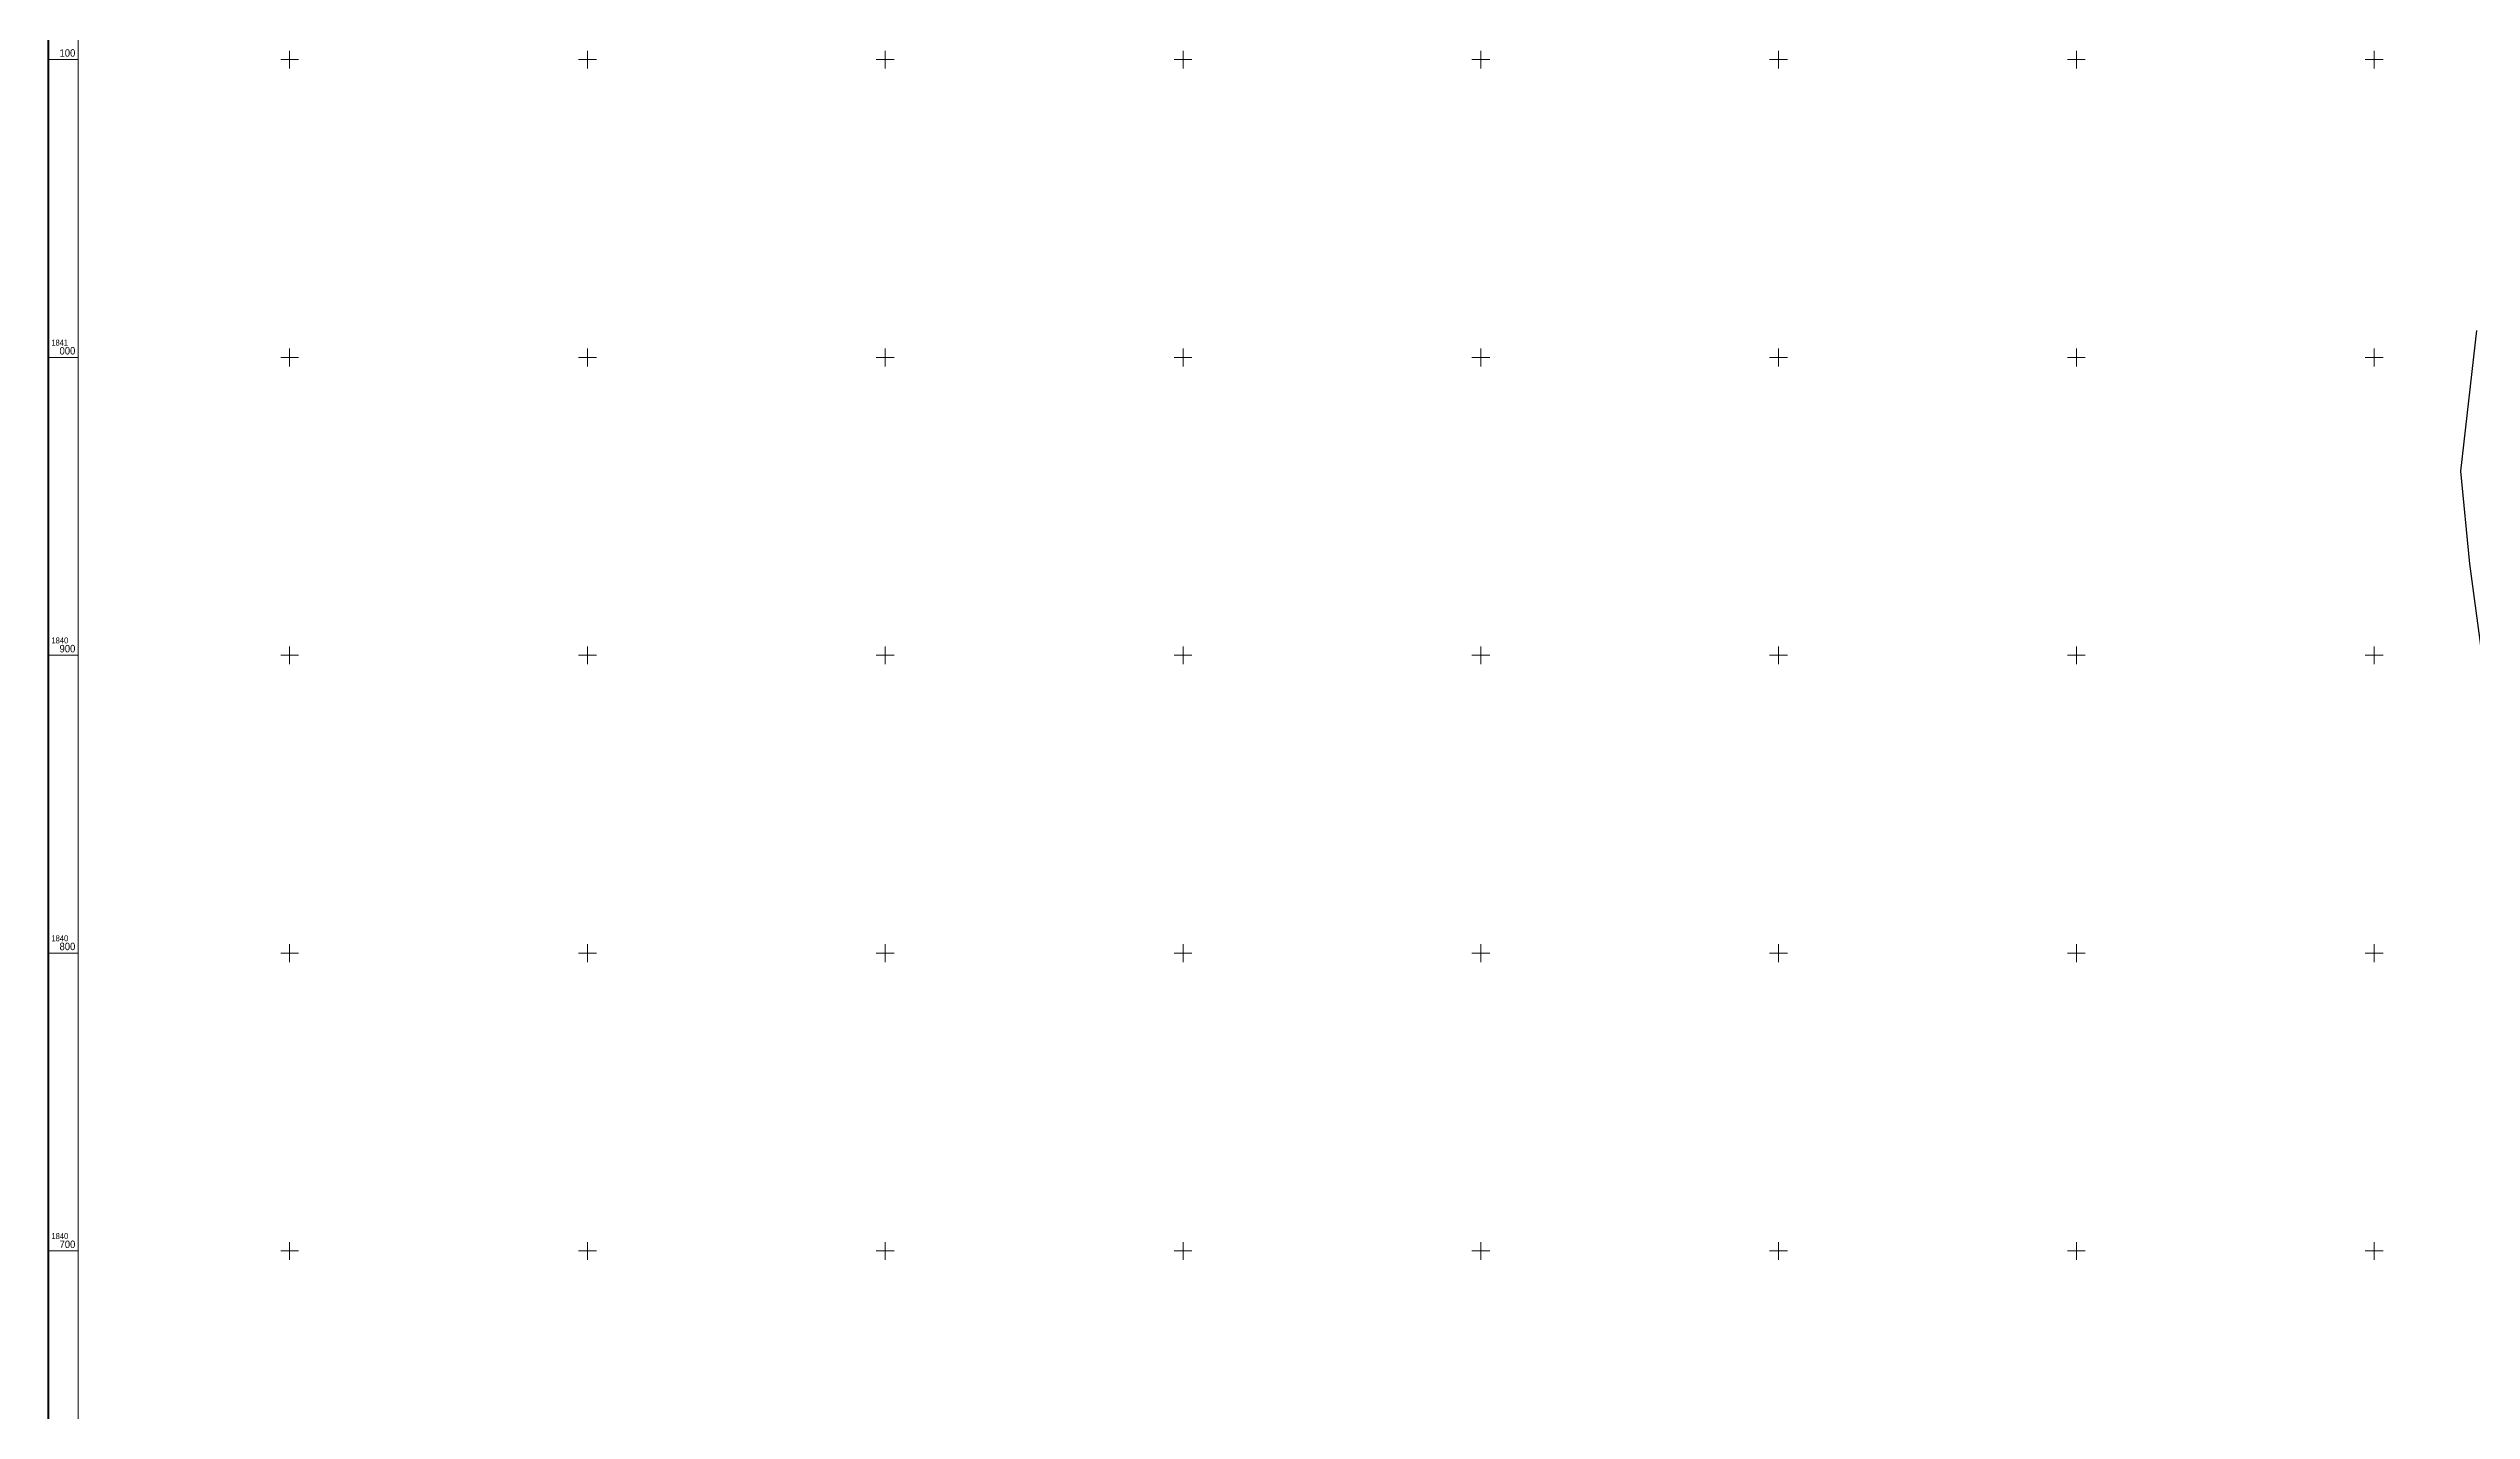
# Model space of a CAD drawing. Header units: metres. Extents: x 552489 to 554958, y 1840189 to 1842078.
# Drawn here: x 552519 to 553333, y 1840646 to 1841104 of the extents above; entities that cross this region are included whole.
import ezdxf
from ezdxf.enums import TextEntityAlignment as Align

# ---------------------------------------------------------------- set-up
doc = ezdxf.new("R2010")
doc.units = ezdxf.units.M
doc.layers.add('31', color=7, linetype='Continuous', lineweight=13)
doc.layers.add('63', color=7, linetype='Continuous', lineweight=13)

msp = doc.modelspace()

# ---------------------------------------------------------------- linework, layer by layer
at = {"layer": '31', "lineweight": 25}
msp.add_lwpolyline([(553336.42, 1840899.12), (553332.16, 1840930.75), (553329.12, 1840961.86), (553334.5, 1841009.04)], dxfattribs=at)
at = {"layer": '63'}
for p, q in [((552600, 1841103), (552600, 1841097)), ((552700, 1841103), (552700, 1841097)), ((552800, 1841103), (552800, 1841097)), ((552900, 1841103), (552900, 1841097)), ((553000, 1841103), (553000, 1841097)), ((553100, 1841103), (553100, 1841097)), ((553200, 1841103), (553200, 1841097)), ((553300, 1841103), (553300, 1841097)), ((552519, 1841100), (552529, 1841100)), ((552597, 1841100), (552603, 1841100)), ((552697, 1841100), (552703, 1841100)), ((552797, 1841100), (552803, 1841100)), ((552897, 1841100), (552903, 1841100)), ((552997, 1841100), (553003, 1841100)), ((553097, 1841100), (553103, 1841100)), ((553197, 1841100), (553203, 1841100)), ((553297, 1841100), (553303, 1841100)), ((552600, 1841003), (552600, 1840997)), ((552700, 1841003), (552700, 1840997)), ((552800, 1841003), (552800, 1840997)), ((552900, 1841003), (552900, 1840997)), ((553000, 1841003), (553000, 1840997)), ((553100, 1841003), (553100, 1840997)), ((553200, 1841003), (553200, 1840997)), ((553300, 1841003), (553300, 1840997)), ((552519, 1841000), (552529, 1841000)), ((552597, 1841000), (552603, 1841000)), ((552697, 1841000), (552703, 1841000)), ((552797, 1841000), (552803, 1841000)), ((552897, 1841000), (552903, 1841000)), ((552997, 1841000), (553003, 1841000)), ((553097, 1841000), (553103, 1841000)), ((553197, 1841000), (553203, 1841000)), ((553297, 1841000), (553303, 1841000)), ((552519, 1840900), (552529, 1840900)), ((552597, 1840900), (552603, 1840900)), ((552600, 1840903), (552600, 1840897)), ((552697, 1840900), (552703, 1840900)), ((552700, 1840903), (552700, 1840897)), ((552797, 1840900), (552803, 1840900)), ((552800, 1840903), (552800, 1840897)), ((552897, 1840900), (552903, 1840900)), ((552900, 1840903), (552900, 1840897)), ((552997, 1840900), (553003, 1840900)), ((553000, 1840903), (553000, 1840897)), ((553097, 1840900), (553103, 1840900)), ((553100, 1840903), (553100, 1840897)), ((553197, 1840900), (553203, 1840900)), ((553200, 1840903), (553200, 1840897)), ((553297, 1840900), (553303, 1840900)), ((553300, 1840903), (553300, 1840897)), ((552519, 1840800), (552529, 1840800)), ((552597, 1840800), (552603, 1840800)), ((552600, 1840803), (552600, 1840797)), ((552697, 1840800), (552703, 1840800)), ((552700, 1840803), (552700, 1840797)), ((552797, 1840800), (552803, 1840800)), ((552800, 1840803), (552800, 1840797)), ((552897, 1840800), (552903, 1840800)), ((552900, 1840803), (552900, 1840797)), ((552997, 1840800), (553003, 1840800)), ((553000, 1840803), (553000, 1840797)), ((553097, 1840800), (553103, 1840800)), ((553100, 1840803), (553100, 1840797)), ((553197, 1840800), (553203, 1840800)), ((553200, 1840803), (553200, 1840797)), ((553297, 1840800), (553303, 1840800)), ((553300, 1840803), (553300, 1840797)), ((552600, 1840703), (552600, 1840697)), ((552700, 1840703), (552700, 1840697)), ((552800, 1840703), (552800, 1840697)), ((552900, 1840703), (552900, 1840697)), ((553000, 1840703), (553000, 1840697)), ((553100, 1840703), (553100, 1840697)), ((553200, 1840703), (553200, 1840697)), ((553300, 1840703), (553300, 1840697)), ((552519, 1840700), (552529, 1840700)), ((552597, 1840700), (552603, 1840700)), ((552697, 1840700), (552703, 1840700)), ((552797, 1840700), (552803, 1840700)), ((552897, 1840700), (552903, 1840700)), ((552997, 1840700), (553003, 1840700)), ((553097, 1840700), (553103, 1840700)), ((553197, 1840700), (553203, 1840700)), ((553297, 1840700), (553303, 1840700))]:
    msp.add_line(p, q, dxfattribs=at)
at = {"layer": '63', "lineweight": 53}
msp.add_lwpolyline([(552519, 1842023.31), (554928.04, 1842023.31), (554928.04, 1840310.35), (552519, 1840310.35)], close=True, dxfattribs=at)
at = {"layer": '63'}
msp.add_lwpolyline([(552529, 1842013.31), (554918.04, 1842013.31), (554918.04, 1840320.35), (552529, 1840320.35)], close=True, dxfattribs=at)

# ---------------------------------------------------------------- texts
at = {"layer": '63', "width": 0.95}
for s, p in [('100', (552528.02, 1841101)), ('000', (552528.02, 1841001)), ('900', (552528.02, 1840901)), ('800', (552528.02, 1840801)), ('700', (552528.02, 1840701))]:
    msp.add_text(s, height=2.5, dxfattribs=at).set_placement(p, align=Align.RIGHT)
at = {"layer": '63'}
for s, width, p in [('1841', 0.9, (552520, 1841004)), ('1840', 0.95, (552520, 1840904)), ('1840', 0.95, (552520, 1840804)), ('1840', 0.95, (552520, 1840704))]:
    msp.add_text(s, height=2, dxfattribs=dict(at, width=width)).set_placement(p)

doc.saveas('drawing.dxf')
